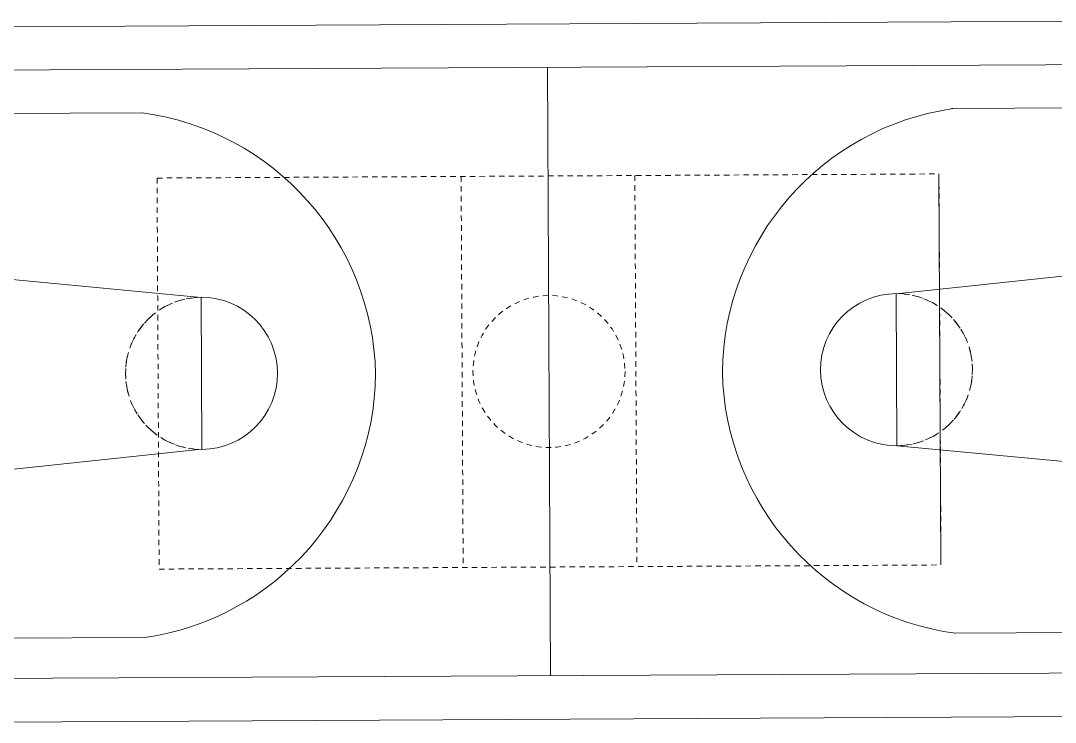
# Model space of a CAD drawing. Header units: millimetres. Extents: x 111 to 1506, y 14 to 566.
# Drawn here: x 223.17 to 246.98, y 209.34 to 225.49 of the extents above; entities that cross this region are included whole.
import ezdxf

# ---------------------------------------------------------------- set-up
doc = ezdxf.new("R2010")
doc.units = ezdxf.units.MM
doc.linetypes.add('HIDDEN', pattern=[0.375, 0.25, -0.125])
doc.linetypes.add('HIDDEN2', pattern=[0.1875, 0.125, -0.0625])
doc.layers.add('pisos', color=155, linetype='Continuous', lineweight=5)

# ---------------------------------------------------------------- blocks, each defined once
blk = doc.blocks.new('foot')
at = {"layer": 'pisos'}
for p, q in [((1520.122, 92.061), (1520.122, 120.061)), ((1536.122, 92.061), (1536.122, 120.061)), ((1522.048, 115.392), (1522.048, 119.061)), ((1525.872, 119.061), (1526.373, 114.061)), ((1525.872, 119.061), (1526.373, 114.061)), ((1530.372, 119.061), (1529.871, 114.061)), ((1530.372, 119.061), (1529.871, 114.061)), ((1534.123, 115.392), (1534.123, 119.061)), ((1535.122, 106.061), (1521.122, 106.061)), ((1535.122, 106.061), (1521.122, 106.061)), ((1525.872, 93.061), (1526.373, 98.061)), ((1525.872, 93.061), (1526.373, 98.061)), ((1530.372, 93.061), (1529.871, 98.061)), ((1530.372, 93.061), (1529.871, 98.061)), ((1532.622, 97.061), (1523.622, 97.061)), ((1522.048, 96.766), (1522.048, 93.096)), ((1534.123, 96.766), (1534.123, 93.096))]:
    blk.add_line(p, q, dxfattribs=at)
at = {"layer": 'pisos', "linetype": 'HIDDEN2'}
for p, q in [((1523.622, 115.061), (1523.622, 97.061)), ((1532.622, 115.061), (1523.622, 115.061)), ((1532.622, 115.061), (1532.622, 97.061)), ((1532.622, 108.061), (1523.622, 108.061)), ((1532.622, 104.061), (1523.622, 104.061)), ((1532.622, 97.061), (1523.622, 97.061))]:
    blk.add_line(p, q, dxfattribs=at)
at = {"layer": 'pisos'}
blk.add_lwpolyline([(1535.122, 93.061), (1535.122, 119.061), (1521.122, 119.061), (1521.122, 93.061)], close=True, dxfattribs=at)
for points in [[(1526.372, 114.061), (1529.872, 114.061)], [(1526.372, 98.061), (1529.872, 98.061)]]:
    blk.add_lwpolyline(points, dxfattribs=at)
at = {"layer": 'pisos', "linetype": 'HIDDEN2'}
blk.add_circle((1528.122, 106.061), 1.75, dxfattribs=at)
blk.add_circle((1528.122, 106.061), 1.75, dxfattribs=at)
at = {"layer": 'pisos', "linetype": 'HIDDEN'}
for centre, start, end in [((1528.122, 114.061), 0, 180), ((1528.122, 98.061), 180, 0)]:
    blk.add_arc(centre, 1.75, start, end, dxfattribs=at)
at = {"layer": 'pisos', "linetype": 'HIDDEN2'}
for centre, start, end in [((1528.122, 114.061), 0, 180), ((1528.122, 98.061), 180, 0)]:
    blk.add_arc(centre, 1.75, start, end, dxfattribs=at)
at = {"layer": 'pisos'}
for centre, radius, start, end in [((1528.186, 116.25), 6.198, 187.9639, 269.0727), ((1527.985, 116.25), 6.198, 270.9273, 352.0361), ((1528.122, 114.061), 1.75, 180, 0), ((1528.186, 95.873), 6.198, 90.9273, 172.0361), ((1527.985, 95.873), 6.198, 7.9639, 89.0727), ((1528.122, 98.061), 1.75, 0, 180)]:
    blk.add_arc(centre, radius, start, end, dxfattribs=at)

msp = doc.modelspace()

# ---------------------------------------------------------------- block references
at = {"lineweight": 100, "rotation": 90.30132774606777}
msp.add_blockref('foot', (349.42556, -1310.12924), dxfattribs=at)

doc.saveas('drawing.dxf')
